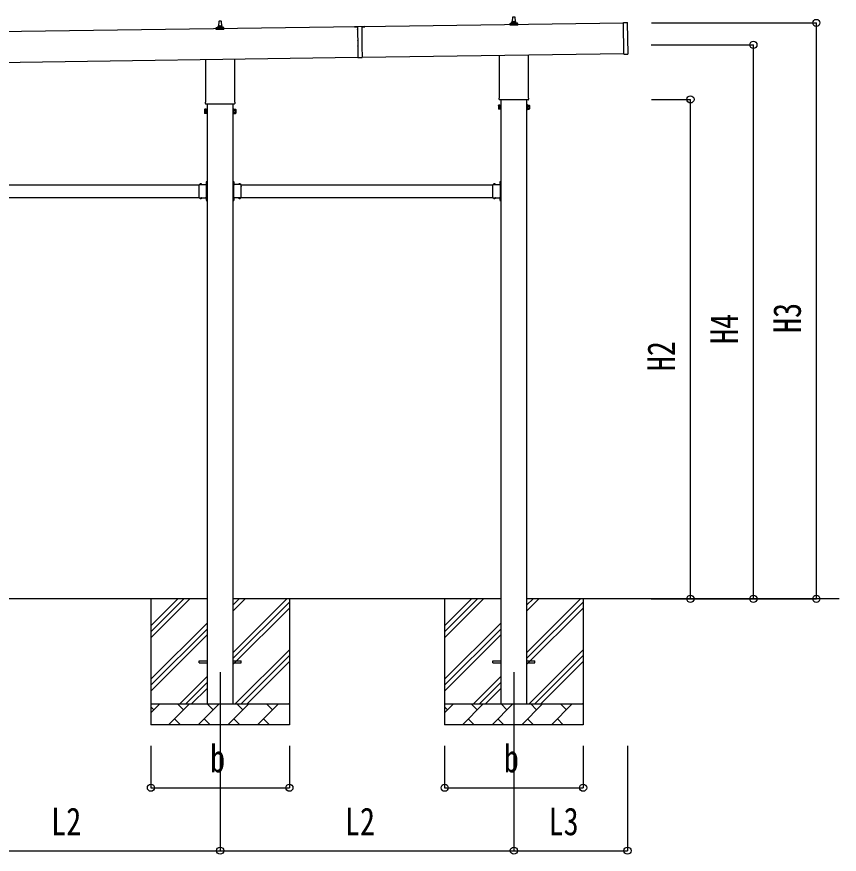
# Model space of a CAD drawing. Units: millimetres, scale not verified. Extents: x -16820 to 16820, y -11880 to 11880.
# Drawn here: x -1362 to 2559, y -4084 to -93 of the extents above; entities that cross this region are included whole.
import ezdxf
from ezdxf.enums import TextEntityAlignment as Align

# ---------------------------------------------------------------- set-up
doc = ezdxf.new("R2010")
doc.units = ezdxf.units.MM
doc.header["$LTSCALE"] = 50
for name, color, linetype in [('0-4_YKK_12', 2, 'Continuous'), ('0-5_YKK_13', 4, 'Continuous'), ('0-6_YKK_A1', 4, 'Continuous'), ('0-7_YKK_D', 6, 'Continuous')]:
    doc.layers.add(name, color=color, linetype=linetype)
doc.styles.add('ＭＳ ゴシック', font='')
doc.styles.get('ＭＳ ゴシック').set_extended_font_data('MS Gothic')

msp = doc.modelspace()

# ---------------------------------------------------------------- linework, layer by layer
at = {"layer": '0-4_YKK_12'}
for p, q in [((-392.19, -3217), (-392.19, -3717)), ((1007.81, -3217), (1007.81, -3717))]:
    msp.add_line(p, q, dxfattribs=at)
at = {"layer": '0-5_YKK_13'}
for p, q in [((-398.19, -137.74), (-397.46, -114.21)), ((-396.46, -113.24), (-387.91, -113.24)), ((-386.91, -114.21), (-386.19, -137.74)), ((997.81, -121.95), (997.81, -117.74)), ((998.81, -117.74), (1016.81, -117.74)), ((1001.81, -117.74), (1002.54, -94.21)), ((1003.54, -93.24), (1012.09, -93.24)), ((1013.09, -94.21), (1013.81, -117.74)), ((1017.81, -121.95), (1017.81, -117.74)), ((-410.44, -153.24), (-410.44, -145.53)), ((-373.94, -153.24), (-410.44, -153.24)), ((-410.06, -144.74), (-374.32, -144.74)), ((-409.67, -144.55), (-402.95, -142.92)), ((-402.57, -142.74), (-381.81, -142.74)), ((-402.19, -141.95), (-402.19, -137.74)), ((-401.19, -137.74), (-383.19, -137.74)), ((-382.19, -141.95), (-382.19, -137.74)), ((-374.7, -144.55), (-381.42, -142.92)), ((-373.94, -153.24), (-373.94, -145.53)), ((297.53, -140.26), (247.54, -140.97)), ((247.54, -140.97), (247.54, -141.47)), ((247.54, -141.47), (262.54, -141.26)), ((262.54, -140.76), (262.71, -153.16)), ((262.72, -153.96), (263.07, -178.15)), ((282.53, -140.47), (282.71, -152.87)), ((282.54, -140.97), (297.54, -140.76)), ((282.72, -153.67), (283.07, -177.87)), ((297.53, -140.26), (297.54, -140.76)), ((989.56, -133.24), (989.56, -125.53)), ((1026.06, -133.24), (989.56, -133.24)), ((989.94, -124.74), (1025.68, -124.74)), ((990.33, -124.55), (997.05, -122.92)), ((997.43, -122.74), (1018.19, -122.74)), ((1025.3, -124.55), (1018.58, -122.92)), ((1026.06, -133.24), (1026.06, -125.53)), ((1529.86, -121.16), (1548.85, -120.89)), ((1532, -271.14), (1529.86, -121.16)), ((1551.98, -269.86), (1549.87, -121.87)), ((263.08, -178.95), (263.48, -207.15)), ((283.08, -178.67), (283.48, -206.86)), ((263.5, -207.95), (263.84, -232.15)), ((263.85, -232.95), (264.64, -288.03)), ((283.49, -207.66), (283.84, -231.86)), ((283.85, -232.66), (284.64, -287.75)), ((939.51, -477.23), (939.51, -276.58)), ((1076.11, -274.62), (1076.11, -477.23)), ((1532, -271.14), (1550.99, -270.87)), ((-460.49, -497.23), (-460.49, -296.58)), ((-323.89, -294.62), (-323.89, -497.23)), ((264.64, -288.04), (284.64, -287.75)), ((-462.19, -506), (-462.19, -500.5)), ((-324.25, -509.5), (-460.12, -509.5)), ((-322.19, -500.5), (-322.19, -506)), ((933.81, -515.5), (934.57, -514.19)), ((933.81, -515.5), (933.81, -532.5)), ((937.81, -486), (937.81, -480.5)), ((1075.75, -489.5), (939.88, -489.5)), ((1077.81, -480.5), (1077.81, -486)), ((1081.81, -515.5), (1081.05, -514.19)), ((1081.81, -515.5), (1081.81, -532.5)), ((-466.19, -535.5), (-465.43, -534.19)), ((-466.19, -535.5), (-466.19, -552.5)), ((-466.19, -552.5), (-465.43, -553.82)), ((-459.19, -539.09), (-465.43, -539.09)), ((-459.19, -548.91), (-465.43, -548.91)), ((-459.19, -553.82), (-465.43, -553.82)), ((-456.69, -553.2), (-459.19, -553.2)), ((-327.69, -553.2), (-325.19, -553.2)), ((-325.19, -539.09), (-318.95, -539.09)), ((-325.19, -548.91), (-318.95, -548.91)), ((-325.19, -553.82), (-318.95, -553.82)), ((-318.19, -535.5), (-318.95, -534.19)), ((-318.19, -552.5), (-318.95, -553.82)), ((-318.19, -535.5), (-318.19, -552.5)), ((933.81, -532.5), (934.57, -533.82)), ((940.81, -519.09), (934.57, -519.09)), ((940.81, -528.91), (934.57, -528.91)), ((940.81, -533.82), (934.57, -533.82)), ((943.31, -533.2), (940.81, -533.2)), ((1072.31, -533.2), (1074.81, -533.2)), ((1074.81, -519.09), (1081.05, -519.09)), ((1074.81, -528.91), (1081.05, -528.91)), ((1074.81, -533.82), (1081.05, -533.82)), ((1081.81, -532.5), (1081.05, -533.82)), ((-456.29, -876.5), (-454.69, -876.5)), ((-456.29, -893.46), (-456.29, -876.5)), ((-328.09, -876.5), (-329.69, -876.5)), ((-328.09, -893.46), (-328.09, -876.5)), ((943.71, -876.5), (945.31, -876.5)), ((943.71, -893.46), (943.71, -876.5)), ((-492.69, -902.29), (-492.69, -891.9)), ((-492.69, -891.9), (-456.29, -891.9)), ((-492.69, -944.29), (-492.69, -903.71)), ((-489.42, -891.04), (-489.42, -891.2)), ((-488.72, -891.9), (-480.65, -891.9)), ((-485.81, -891.9), (-487.14, -889.24)), ((-483.56, -891.9), (-482.24, -889.24)), ((-479.95, -891.04), (-479.95, -891.2)), ((-460.39, -884), (-454.69, -884)), ((-456.69, -893.5), (-459.69, -893.5)), ((-456.29, -882.87), (-458.95, -881.55)), ((-456.29, -885.13), (-458.95, -886.45)), ((-457.15, -879.27), (-456.99, -879.27)), ((-457.15, -888.74), (-456.99, -888.74)), ((-456.69, -902.29), (-456.69, -895.5)), ((-456.69, -944.29), (-456.69, -903.71)), ((-456.29, -879.97), (-456.29, -888.04)), ((-454.69, -881), (-456.29, -881)), ((-456.29, -882), (-454.69, -882)), ((-456.29, -886), (-454.69, -886)), ((-454.69, -887), (-456.29, -887)), ((-329.69, -881), (-328.09, -881)), ((-328.09, -882), (-329.69, -882)), ((-323.99, -884), (-329.69, -884)), ((-328.09, -886), (-329.69, -886)), ((-329.69, -887), (-328.09, -887)), ((-328.09, -879.97), (-328.09, -888.04)), ((-328.09, -882.87), (-325.43, -881.55)), ((-328.09, -885.13), (-325.43, -886.45)), ((-291.69, -891.9), (-328.09, -891.9)), ((-327.69, -893.5), (-324.69, -893.5)), ((-327.69, -902.29), (-327.69, -895.5)), ((-327.69, -944.29), (-327.69, -903.71)), ((-327.23, -879.27), (-327.39, -879.27)), ((-327.23, -888.74), (-327.39, -888.74)), ((-304.42, -891.04), (-304.42, -891.2)), ((-295.65, -891.9), (-303.72, -891.9)), ((-300.81, -891.9), (-302.14, -889.24)), ((-298.56, -891.9), (-297.24, -889.24)), ((-294.95, -891.04), (-294.95, -891.2)), ((-291.69, -902.29), (-291.69, -891.9)), ((-291.69, -944.29), (-291.69, -903.71)), ((907.31, -902.29), (907.31, -891.9)), ((907.31, -891.9), (943.71, -891.9)), ((907.31, -944.29), (907.31, -903.71)), ((910.58, -891.04), (910.58, -891.2)), ((911.28, -891.9), (919.35, -891.9)), ((914.19, -891.9), (912.86, -889.24)), ((916.44, -891.9), (917.76, -889.24)), ((920.05, -891.04), (920.05, -891.2)), ((939.61, -884), (945.31, -884)), ((943.31, -893.5), (940.31, -893.5)), ((943.71, -882.87), (941.05, -881.55)), ((943.71, -885.13), (941.05, -886.45)), ((942.85, -879.27), (943.01, -879.27)), ((942.85, -888.74), (943.01, -888.74)), ((943.31, -902.29), (943.31, -895.5)), ((943.31, -944.29), (943.31, -903.71)), ((943.71, -879.97), (943.71, -888.04)), ((945.31, -881), (943.71, -881)), ((943.71, -882), (945.31, -882)), ((943.71, -886), (945.31, -886)), ((945.31, -887), (943.71, -887)), ((-492.69, -956.1), (-492.69, -945.71)), ((-492.69, -956.1), (-456.29, -956.1)), ((-489.42, -956.96), (-489.42, -956.8)), ((-488.72, -956.1), (-480.65, -956.1)), ((-485.81, -956.1), (-487.14, -958.76)), ((-483.56, -956.1), (-482.24, -958.76)), ((-479.95, -956.96), (-479.95, -956.8)), ((-459.69, -954.5), (-456.69, -954.5)), ((-456.69, -952.5), (-456.69, -945.71)), ((-456.29, -971.5), (-456.29, -954.54)), ((-328.09, -971.5), (-328.09, -954.54)), ((-291.69, -956.1), (-328.09, -956.1)), ((-327.69, -952.5), (-327.69, -945.71)), ((-324.69, -954.5), (-327.69, -954.5)), ((-304.42, -956.96), (-304.42, -956.8)), ((-295.65, -956.1), (-303.72, -956.1)), ((-300.81, -956.1), (-302.14, -958.76)), ((-298.56, -956.1), (-297.24, -958.76)), ((-294.95, -956.96), (-294.95, -956.8)), ((-291.69, -956.1), (-291.69, -945.71)), ((907.31, -956.1), (907.31, -945.71)), ((907.31, -956.1), (943.71, -956.1)), ((910.58, -956.96), (910.58, -956.8)), ((911.28, -956.1), (919.35, -956.1)), ((914.19, -956.1), (912.86, -958.76)), ((916.44, -956.1), (917.76, -958.76)), ((920.05, -956.96), (920.05, -956.8)), ((940.31, -954.5), (943.31, -954.5)), ((943.31, -952.5), (943.31, -945.71)), ((943.71, -971.5), (943.71, -954.54)), ((-456.29, -962.87), (-458.95, -961.55)), ((-456.29, -965.13), (-458.95, -966.45)), ((-457.15, -959.27), (-456.99, -959.27)), ((-457.15, -968.74), (-456.99, -968.74)), ((-456.29, -959.97), (-456.29, -968.04)), ((-456.29, -962), (-454.69, -962)), ((-456.29, -966), (-454.69, -966)), ((-456.29, -971.5), (-454.69, -971.5)), ((-328.09, -962), (-329.69, -962)), ((-328.09, -966), (-329.69, -966)), ((-328.09, -971.5), (-329.69, -971.5)), ((-328.09, -959.97), (-328.09, -968.04)), ((-328.09, -962.87), (-325.43, -961.55)), ((-328.09, -965.13), (-325.43, -966.45)), ((-327.23, -959.27), (-327.39, -959.27)), ((-327.23, -968.74), (-327.39, -968.74)), ((943.71, -962.87), (941.05, -961.55)), ((943.71, -965.13), (941.05, -966.45)), ((942.85, -959.27), (943.01, -959.27)), ((942.85, -968.74), (943.01, -968.74)), ((943.71, -959.97), (943.71, -968.04)), ((943.71, -962), (945.31, -962)), ((943.71, -966), (945.31, -966)), ((943.71, -971.5), (945.31, -971.5)), ((-492.19, -3162.5), (-454.69, -3162.5)), ((-492.19, -3171.5), (-492.19, -3162.5)), ((-492.19, -3171.5), (-454.69, -3171.5)), ((-329.69, -3162.5), (-292.19, -3162.5)), ((-329.69, -3171.5), (-292.19, -3171.5)), ((-292.19, -3171.5), (-292.19, -3162.5)), ((907.81, -3162.5), (945.31, -3162.5)), ((907.81, -3171.5), (907.81, -3162.5)), ((907.81, -3171.5), (945.31, -3171.5)), ((1070.31, -3162.5), (1107.81, -3162.5)), ((1070.31, -3171.5), (1107.81, -3171.5)), ((1107.81, -3171.5), (1107.81, -3162.5))]:
    msp.add_line(p, q, dxfattribs=at)
for points in [[(940.81, -533.82), (940.81, -514.19), (934.57, -514.19)], [(940.81, -533.2), (940.81, -514.8), (943.31, -514.8)], [(1074.81, -533.2), (1074.81, -514.8), (1072.31, -514.8)], [(1074.81, -533.82), (1074.81, -514.19), (1081.05, -514.19)], [(-459.19, -553.82), (-459.19, -534.19), (-465.43, -534.19)], [(-459.19, -553.2), (-459.19, -534.8), (-456.69, -534.8)], [(-325.19, -553.2), (-325.19, -534.8), (-327.69, -534.8)], [(-325.19, -553.82), (-325.19, -534.19), (-318.95, -534.19)], [(-454.69, -891.5), (-454.69, -885.5), (-454.69, -882.5), (-454.69, -876.5)], [(-329.69, -891.5), (-329.69, -885.5), (-329.69, -882.5), (-329.69, -876.5)], [(945.31, -891.5), (945.31, -885.5), (945.31, -882.5), (945.31, -876.5)], [(-456.69, -895.5), (-459.69, -895.5), (-459.69, -891.9)], [(-327.69, -895.5), (-324.69, -895.5), (-324.69, -891.9)], [(943.31, -895.5), (940.31, -895.5), (940.31, -891.9)], [(-456.69, -952.5), (-459.69, -952.5), (-459.69, -956.1)], [(-454.69, -971.5), (-454.69, -965.5), (-454.69, -962.5), (-454.69, -956.5)], [(-329.69, -971.5), (-329.69, -965.5), (-329.69, -962.5), (-329.69, -956.5)], [(-327.69, -952.5), (-324.69, -952.5), (-324.69, -956.1)], [(943.31, -952.5), (940.31, -952.5), (940.31, -956.1)], [(945.31, -971.5), (945.31, -965.5), (945.31, -962.5), (945.31, -956.5)]]:
    msp.add_lwpolyline(points, dxfattribs=at)
for points in [[(943.31, -534.5), (943.31, -513.5), (945.31, -513.5), (945.31, -534.5)], [(1072.31, -534.5), (1072.31, -513.5), (1070.31, -513.5), (1070.31, -534.5)], [(-456.69, -554.5), (-456.69, -533.5), (-454.69, -533.5), (-454.69, -554.5)], [(-327.69, -554.5), (-327.69, -533.5), (-329.69, -533.5), (-329.69, -554.5)]]:
    msp.add_lwpolyline(points, close=True, dxfattribs=at)
for centre, radius, start, end in [((-396.46, -114.24), 1, 90, 178.60509), ((-387.91, -114.24), 1, 1.39491, 90), ((1001.9, -118.37), 4.13, 90, 171.17633), ((998.81, -118.74), 1, 90, 180), ((1003.54, -94.24), 1, 90, 178.60509), ((1011.14, -117.74), 4.83, 133.60282, 180), ((1004.48, -117.74), 4.83, 0, 46.39718), ((1012.09, -94.24), 1, 1.39491, 90), ((1013.73, -118.37), 4.13, 8.82367, 90), ((1016.81, -118.74), 1, 0, 90), ((-409.44, -145.53), 1, 103.62699, 180), ((-403.19, -141.95), 1, 283.62699, 0), ((-398.1, -138.37), 4.13, 90, 171.17633), ((-401.19, -138.74), 1, 90, 180), ((-388.86, -137.74), 4.83, 133.60282, 180), ((-395.52, -137.74), 4.83, 0, 46.39718), ((-386.27, -138.37), 4.13, 8.82367, 90), ((-383.19, -138.74), 1, 0, 90), ((-381.19, -141.95), 1, 180, 256.37301), ((-374.94, -145.53), 1, 0, 76.37301), ((262.42, -153.56), 0.5, 307.68835, 53.94855), ((283.02, -153.27), 0.5, 127.68835, 233.94855), ((990.56, -125.53), 1, 103.62699, 180), ((996.81, -121.95), 1, 283.62699, 0), ((1018.81, -121.95), 1, 180, 256.37301), ((1025.06, -125.53), 1, 0, 76.37301), ((1548.87, -121.89), 1, 0.81845, 90.81845), ((262.78, -178.56), 0.5, 307.68835, 53.94855), ((283.37, -178.26), 0.5, 127.68835, 233.94855), ((263.19, -207.55), 0.5, 307.68835, 53.94855), ((263.55, -232.55), 0.5, 307.68835, 53.94855), ((283.79, -207.26), 0.5, 127.68835, 233.94855), ((284.14, -232.26), 0.5, 127.68835, 233.94855), ((1550.98, -269.87), 1, 270.81845, 0.81845), ((941.81, -480.5), 4, 125.09963, 180), ((1073.81, -480.5), 4, 0, 54.90037), ((-458.19, -500.5), 4, 125.09963, 180), ((-458.19, -506), 4, 180, 194.47751), ((-458.19, -506), 4, 194.47751, 241.04498), ((-326.19, -506), 4, 298.95502, 345.52249), ((-326.19, -500.5), 4, 0, 54.90037), ((-326.19, -506), 4, 345.52249, 0), ((938.16, -516.64), 4.34, 145.61575, 214.38425), ((941.81, -486), 4, 180, 194.47751), ((941.81, -486), 4, 194.47751, 241.04498), ((1073.81, -486), 4, 298.95502, 345.52249), ((1073.81, -486), 4, 345.52249, 0), ((1077.47, -516.64), 4.34, 325.61575, 34.38425), ((-461.84, -536.64), 4.34, 145.61575, 214.38425), ((-449.95, -544), 16.24, 162.41205, 197.58795), ((-461.84, -551.36), 4.34, 145.61575, 214.38425), ((-334.43, -544), 16.24, 342.41205, 17.58795), ((-322.53, -536.64), 4.34, 325.61575, 34.38425), ((-322.53, -551.36), 4.34, 325.61575, 34.38425), ((950.05, -524), 16.24, 162.41205, 197.58795), ((938.16, -531.36), 4.34, 145.61575, 214.38425), ((1065.57, -524), 16.24, 342.41205, 17.58795), ((1077.47, -531.36), 4.34, 325.61575, 34.38425), ((-493.39, -903), 1, 314.427, 45.573), ((-488.56, -891.04), 0.862, 129.12355, 180), ((-488.72, -891.2), 0.7, 180, 270), ((-484.69, -895.8), 7, 90, 129.12355), ((-484.69, -895.8), 7, 50.87645, 90), ((-480.65, -891.2), 0.7, 270, 0), ((-480.82, -891.04), 0.862, 0, 50.87645), ((-452.39, -884), 7, 140.87645, 180), ((-452.39, -884), 7, 180, 219.12355), ((-457.15, -880.13), 0.862, 90, 140.87645), ((-457.15, -887.87), 0.862, 219.12355, 270), ((-456.99, -879.97), 0.7, 0, 90), ((-456.99, -888.04), 0.7, 270, 0), ((-455.99, -903), 1, 134.427, 225.573), ((-456.69, -891.5), 2, 270, 0), ((-327.69, -891.5), 2, 180, 270), ((-327.39, -879.97), 0.7, 90, 180), ((-327.39, -888.04), 0.7, 180, 270), ((-328.39, -903), 1, 314.427, 45.573), ((-327.23, -880.13), 0.862, 39.12355, 90), ((-327.23, -887.87), 0.862, 270, 320.87645), ((-331.99, -884), 7, 0, 39.12355), ((-331.99, -884), 7, 320.87645, 0), ((-303.56, -891.04), 0.862, 129.12355, 180), ((-303.72, -891.2), 0.7, 180, 270), ((-299.69, -895.8), 7, 90, 129.12355), ((-299.69, -895.8), 7, 50.87645, 90), ((-295.65, -891.2), 0.7, 270, 0), ((-295.82, -891.04), 0.862, 0, 50.87645), ((-290.99, -903), 1, 134.427, 225.573), ((906.61, -903), 1, 314.427, 45.573), ((911.44, -891.04), 0.862, 129.12355, 180), ((911.28, -891.2), 0.7, 180, 270), ((915.31, -895.8), 7, 90, 129.12355), ((915.31, -895.8), 7, 50.87645, 90), ((919.35, -891.2), 0.7, 270, 0), ((919.18, -891.04), 0.862, 0, 50.87645), ((947.61, -884), 7, 140.87645, 180), ((947.61, -884), 7, 180, 219.12355), ((942.85, -880.13), 0.862, 90, 140.87645), ((942.85, -887.87), 0.862, 219.12355, 270), ((943.01, -879.97), 0.7, 0, 90), ((943.01, -888.04), 0.7, 270, 0), ((944.01, -903), 1, 134.427, 225.573), ((943.31, -891.5), 2, 270, 0), ((-493.39, -945), 1, 314.427, 45.573), ((-488.72, -956.8), 0.7, 90, 180), ((-488.56, -956.96), 0.862, 180, 230.87645), ((-484.69, -952.2), 7, 230.87645, 270), ((-484.69, -952.2), 7, 270, 309.12355), ((-480.65, -956.8), 0.7, 0, 90), ((-480.82, -956.96), 0.862, 309.12355, 0), ((-455.99, -945), 1, 134.427, 225.573), ((-456.69, -956.5), 2, 0, 90), ((-327.69, -956.5), 2, 90, 180), ((-328.39, -945), 1, 314.427, 45.573), ((-303.72, -956.8), 0.7, 90, 180), ((-303.56, -956.96), 0.862, 180, 230.87645), ((-299.69, -952.2), 7, 230.87645, 270), ((-299.69, -952.2), 7, 270, 309.12355), ((-295.65, -956.8), 0.7, 0, 90), ((-295.82, -956.96), 0.862, 309.12355, 0), ((-290.99, -945), 1, 134.427, 225.573), ((906.61, -945), 1, 314.427, 45.573), ((911.28, -956.8), 0.7, 90, 180), ((911.44, -956.96), 0.862, 180, 230.87645), ((915.31, -952.2), 7, 230.87645, 270), ((915.31, -952.2), 7, 270, 309.12355), ((919.35, -956.8), 0.7, 0, 90), ((919.18, -956.96), 0.862, 309.12355, 0), ((944.01, -945), 1, 134.427, 225.573), ((943.31, -956.5), 2, 0, 90), ((-452.39, -964), 7, 140.87645, 180), ((-452.39, -964), 7, 180, 219.12355), ((-457.15, -960.13), 0.862, 90, 140.87645), ((-457.15, -967.87), 0.862, 219.12355, 270), ((-456.99, -959.97), 0.7, 0, 90), ((-456.99, -968.04), 0.7, 270, 0), ((-327.39, -959.97), 0.7, 90, 180), ((-327.39, -968.04), 0.7, 180, 270), ((-327.23, -960.13), 0.862, 39.12355, 90), ((-327.23, -967.87), 0.862, 270, 320.87645), ((-331.99, -964), 7, 0, 39.12355), ((-331.99, -964), 7, 320.87645, 0), ((947.61, -964), 7, 140.87645, 180), ((947.61, -964), 7, 180, 219.12355), ((942.85, -960.13), 0.862, 90, 140.87645), ((942.85, -967.87), 0.862, 219.12355, 270), ((943.01, -959.97), 0.7, 0, 90), ((943.01, -968.04), 0.7, 270, 0)]:
    msp.add_arc(centre, radius, start, end, dxfattribs=at)
at = {"layer": '0-6_YKK_A1'}
for p, q in [((262.54, -141.26), (-5124.5, -218.18)), ((1529.89, -123.16), (282.54, -140.97)), ((284.61, -285.93), (1531.96, -268.11)), ((-5122.42, -363.17), (264.61, -286.22)), ((-454.69, -509.5), (-454.69, -3367)), ((-329.69, -3367), (-329.69, -509.5)), ((945.31, -489.5), (945.31, -3367)), ((1070.31, -3367), (1070.31, -489.5)), ((-1691.69, -894), (-492.69, -894)), ((-291.69, -894), (907.31, -894)), ((-1691.69, -954), (-492.69, -954)), ((-459.69, -954), (-455.19, -954)), ((-324.69, -954), (-329.19, -954)), ((-291.69, -954), (907.31, -954)), ((940.31, -954), (944.81, -954)), ((-454.69, -2867), (-1729.69, -2867)), ((-722.19, -2867), (-722.19, -3467)), ((-722.19, -3052.05), (-537.14, -2867)), ((-722.19, -3023.77), (-565.42, -2867)), ((-722.19, -2995.48), (-593.71, -2867)), ((945.31, -2867), (-329.69, -2867)), ((-329.69, -3122.1), (-74.59, -2867)), ((-329.69, -2924.11), (-272.58, -2867)), ((-329.69, -2895.82), (-300.86, -2867)), ((-62.19, -2867), (-62.19, -3467)), ((677.81, -2867), (677.81, -3467)), ((677.81, -3052.05), (862.86, -2867)), ((677.81, -3023.77), (834.58, -2867)), ((677.81, -2995.48), (806.29, -2867)), ((2558.69, -2867), (1070.31, -2867)), ((1070.31, -3122.1), (1325.41, -2867)), ((1070.31, -2924.11), (1127.42, -2867)), ((1070.31, -2895.82), (1099.14, -2867)), ((1337.81, -2867), (1337.81, -3467)), ((-329.69, -3150.38), (-62.19, -2882.88)), ((-329.69, -3178.67), (-62.19, -2911.17)), ((1070.31, -3150.38), (1337.81, -2882.88)), ((1070.31, -3178.67), (1337.81, -2911.17)), ((-722.19, -3250.04), (-454.69, -2982.54)), ((677.81, -3250.04), (945.31, -2982.54)), ((-722.19, -3278.32), (-454.69, -3010.82)), ((677.81, -3278.32), (945.31, -3010.82)), ((-722.19, -3306.61), (-454.69, -3039.11)), ((677.81, -3306.61), (945.31, -3039.11)), ((-320.03, -3367), (-62.19, -3109.16)), ((1079.97, -3367), (1337.81, -3109.16)), ((-291.75, -3367), (-62.19, -3137.44)), ((1108.25, -3367), (1337.81, -3137.44)), ((-263.46, -3367), (-62.19, -3165.73)), ((1136.54, -3367), (1337.81, -3165.73)), ((-584.59, -3367), (-454.69, -3237.1)), ((-556.31, -3367), (-454.69, -3265.38)), ((815.41, -3367), (945.31, -3237.1)), ((843.69, -3367), (945.31, -3265.38)), ((-528.02, -3367), (-454.69, -3293.67)), ((871.98, -3367), (945.31, -3293.67)), ((-722.19, -3367), (-62.19, -3367)), ((-722.19, -3409.89), (-679.3, -3367)), ((-707.85, -3395.55), (-722.19, -3381.21)), ((-637.87, -3467), (-537.87, -3367)), ((-566.43, -3395.55), (-594.98, -3367)), ((-496.45, -3467), (-396.45, -3367)), ((-425.01, -3395.55), (-453.56, -3367)), ((-355.03, -3467), (-255.03, -3367)), ((-283.58, -3395.55), (-312.14, -3367)), ((-213.61, -3467), (-113.61, -3367)), ((-142.16, -3395.55), (-170.72, -3367)), ((-65.47, -3367), (-62.19, -3363.72)), ((677.81, -3367), (1337.81, -3367)), ((677.81, -3409.89), (720.7, -3367)), ((692.15, -3395.55), (677.81, -3381.21)), ((762.13, -3467), (862.13, -3367)), ((833.57, -3395.55), (805.02, -3367)), ((903.55, -3467), (1003.55, -3367)), ((974.99, -3395.55), (946.44, -3367)), ((1044.97, -3467), (1144.97, -3367)), ((1116.42, -3395.55), (1087.86, -3367)), ((1186.39, -3467), (1286.39, -3367)), ((1257.84, -3395.55), (1229.28, -3367)), ((1334.53, -3367), (1337.81, -3363.72)), ((-62.19, -3467), (-722.19, -3467)), ((-609.32, -3438.45), (-580.77, -3467)), ((-467.9, -3438.45), (-439.35, -3467)), ((-326.48, -3438.45), (-297.92, -3467)), ((-185.06, -3438.45), (-156.5, -3467)), ((1337.81, -3467), (677.81, -3467)), ((790.68, -3438.45), (819.23, -3467)), ((932.1, -3438.45), (960.65, -3467)), ((1073.52, -3438.45), (1102.08, -3467)), ((1214.94, -3438.45), (1243.5, -3467))]:
    msp.add_line(p, q, dxfattribs=at)
for points in [[(-459.69, -894), (-455.19, -894), (-455.19, -954)], [(-324.69, -894), (-329.19, -894), (-329.19, -954)], [(940.31, -894), (944.81, -894), (944.81, -954)]]:
    msp.add_lwpolyline(points, dxfattribs=at)
at = {"layer": '0-7_YKK_D'}
for p, q in [((1663.42, -122.68), (2450.45, -122.68)), ((2449.45, -2867), (2449.45, -122.68)), ((1662.45, -227), (2150.45, -227)), ((2149.45, -2867), (2149.45, -227)), ((1663.42, -487), (1850.45, -487)), ((1849.45, -2867), (1849.45, -487)), ((1662.45, -2867), (2150.45, -2867)), ((2150.45, -2867), (2450.45, -2867)), ((-722.19, -3567), (-722.19, -3768)), ((-392.19, -3567), (-392.19, -4068)), ((-392.19, -3567), (-392.19, -4068)), ((-62.19, -3567), (-62.19, -3768)), ((677.81, -3567), (677.81, -3768)), ((1007.81, -3567), (1007.81, -4068)), ((1007.81, -3567), (1007.81, -4068)), ((1337.81, -3567), (1337.81, -3768)), ((1549.45, -3567), (1549.45, -4068)), ((-722.19, -3767), (-62.19, -3767)), ((677.81, -3767), (1337.81, -3767)), ((-1792.19, -4067), (-392.19, -4067)), ((-392.19, -4067), (1007.81, -4067)), ((1007.81, -4067), (1549.45, -4067))]:
    msp.add_line(p, q, dxfattribs=at)
for centre in [(2449.45, -122.68), (2149.45, -227), (1849.45, -487), (1849.45, -2867), (2149.45, -2867), (2449.45, -2867), (-722.19, -3767), (-62.19, -3767), (677.81, -3767), (1337.81, -3767), (-392.19, -4067), (-392.19, -4067), (1007.81, -4067), (1007.81, -4067), (1549.45, -4067)]:
    msp.add_circle(centre, 17, dxfattribs=at)

# ---------------------------------------------------------------- texts
at = {"layer": '0-7_YKK_D', "style": 'ＭＳ ゴシック', "width": 0.8}
for s, p in [('H3', (2415.45, -1600.44)), ('H4', (2115.45, -1652.6)), ('H2', (1815.45, -1782.6))]:
    msp.add_text(s, height=132, rotation=90, dxfattribs=at).set_placement(p, align=Align.BOTTOM_LEFT)
for s, p in [('b', (-440.19, -3733)), ('b', (959.81, -3733)), ('L2', (-1197.79, -4033)), ('L2', (202.21, -4033)), ('L3', (1173.03, -4033))]:
    msp.add_text(s, height=132, dxfattribs=at).set_placement(p, align=Align.BOTTOM_LEFT)

doc.saveas('drawing.dxf')
